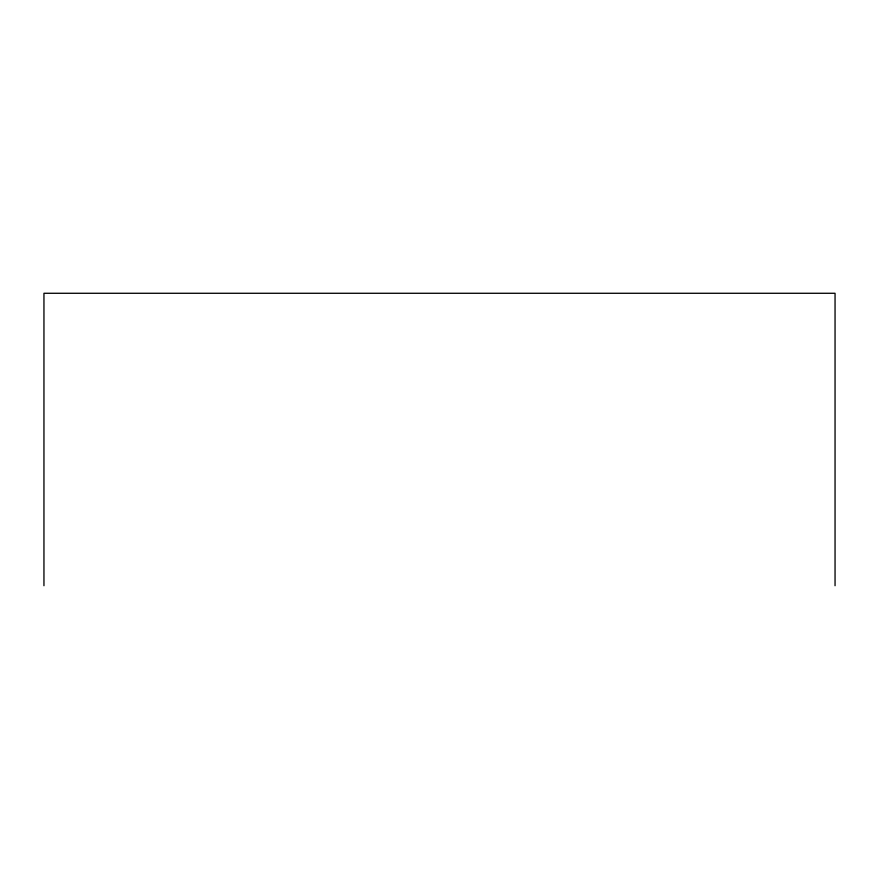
<?xml version="1.0" encoding="UTF-8"?>
<svg xmlns="http://www.w3.org/2000/svg" width="879" height="879" viewBox="0 0 879 879"><rect width="100%" height="100%" fill="white"/><g stroke="black" fill="none" stroke-linecap="round" stroke-linejoin="round"><path stroke-width="1.32" d="M835.05 585.722L835.05 293.278L43.95 293.278L43.95 585.722"/></g></svg>
